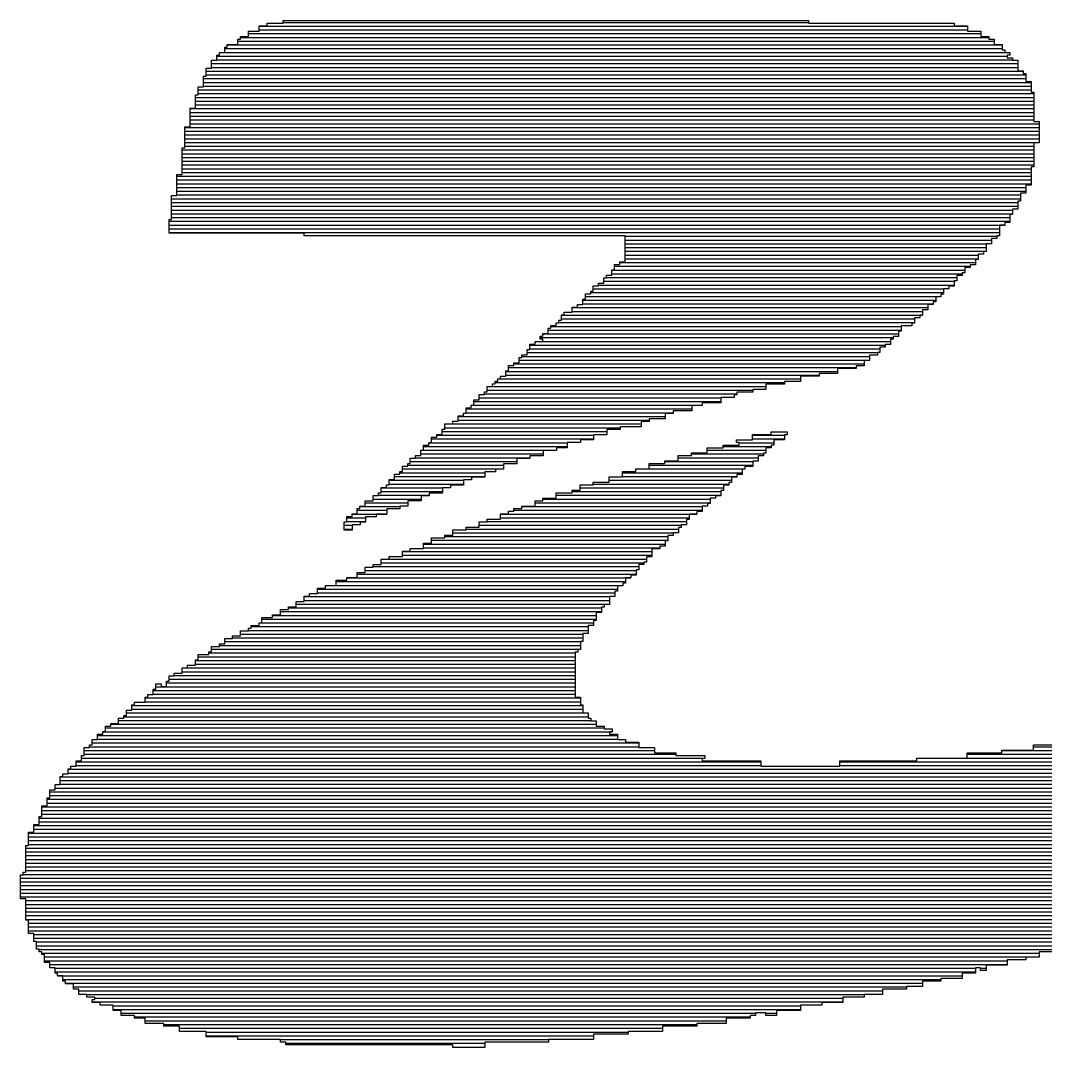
# Model space of a CAD drawing. Extents: x 35 to 236, y 10 to 166.
# Drawn here: x 51.16 to 56.81, y 17.35 to 23.01 of the extents above; entities that cross this region are included whole.
import ezdxf

# ---------------------------------------------------------------- set-up
doc = ezdxf.new("R2010")
doc.units = 0
doc.layers.add('BG_SILKSCREEN_TOP', color=254, linetype='CONTINUOUS')

msp = doc.modelspace()

# ---------------------------------------------------------------- linework, layer by layer
at = {"layer": 'BG_SILKSCREEN_TOP'}
for points in [[(52.5206, 22.9829), (52.5206, 22.9973)], [(52.5206, 22.9973), (52.6085, 22.9973)], [(52.6085, 22.9973), (52.6085, 23.012)], [(52.6085, 23.012), (55.5068, 23.012)], [(52.6085, 23.0021), (55.5068, 23.0021)], [(55.5068, 23.012), (55.5068, 22.9973)], [(55.5068, 22.9973), (56.3114, 22.9973)], [(56.3114, 22.9973), (56.3114, 22.9829)], [(52.4183, 22.9241), (52.4183, 22.9535)], [(52.4183, 22.9535), (52.4768, 22.9535)], [(52.4183, 22.94), (56.4578, 22.94)], [(52.4768, 22.9535), (52.4768, 22.9829)], [(52.4768, 22.9829), (52.5206, 22.9829)], [(52.4768, 22.9814), (56.3846, 22.9814)], [(52.4768, 22.9607), (56.3846, 22.9607)], [(56.3114, 22.9829), (56.3846, 22.9829)], [(56.3846, 22.9829), (56.3846, 22.9535)], [(56.3846, 22.9535), (56.4578, 22.9535)], [(56.4578, 22.9535), (56.4578, 22.9241)], [(52.301, 22.8656), (52.301, 22.8803)], [(52.301, 22.8803), (52.3598, 22.8803)], [(52.3598, 22.8803), (52.3598, 22.9097)], [(52.3598, 22.9097), (52.3742, 22.9097)], [(52.3598, 22.8986), (56.5307, 22.8986)], [(52.3742, 22.9097), (52.3742, 22.9241)], [(52.3742, 22.9241), (52.4183, 22.9241)], [(52.3742, 22.9193), (56.5016, 22.9193)], [(56.4578, 22.9241), (56.5016, 22.9241)], [(56.5016, 22.9241), (56.5016, 22.9097)], [(56.5016, 22.9097), (56.5307, 22.9097)], [(56.5307, 22.9097), (56.5307, 22.8803)], [(56.5307, 22.8803), (56.5748, 22.8803)], [(56.5748, 22.8803), (56.5748, 22.8512)], [(52.2572, 22.8218), (52.2572, 22.8365)], [(52.2572, 22.8365), (52.2866, 22.8365)], [(52.2572, 22.8365), (56.6186, 22.8365)], [(52.2866, 22.8365), (52.2866, 22.8656)], [(52.2866, 22.8656), (52.301, 22.8656)], [(52.2866, 22.8572), (56.5748, 22.8572)], [(52.301, 22.8779), (56.5748, 22.8779)], [(56.5748, 22.8512), (56.5895, 22.8512)], [(56.5895, 22.8512), (56.5895, 22.8365)], [(56.5895, 22.8365), (56.6186, 22.8365)], [(56.6186, 22.8365), (56.6186, 22.8203)], [(52.2134, 22.7486), (52.2134, 22.7927)], [(52.2134, 22.7927), (52.2425, 22.7927)], [(52.2134, 22.7744), (56.6624, 22.7744)], [(52.2425, 22.7927), (52.2425, 22.8218)], [(52.2425, 22.8218), (52.2572, 22.8218)], [(52.2425, 22.8158), (56.6039, 22.8158)], [(52.2425, 22.7951), (56.6333, 22.7951)], [(56.6186, 22.8203), (56.6039, 22.8203)], [(56.6039, 22.8203), (56.6039, 22.8071)], [(56.6039, 22.8071), (56.6333, 22.8071)], [(56.6333, 22.8071), (56.6333, 22.7927)], [(56.6333, 22.7927), (56.6624, 22.7927)], [(56.6624, 22.7927), (56.6624, 22.7339)], [(52.184, 22.7048), (52.184, 22.7486)], [(52.184, 22.7486), (52.2134, 22.7486)], [(52.184, 22.733), (56.6918, 22.733)], [(52.184, 22.7123), (56.7065, 22.7123)], [(52.2134, 22.7537), (56.6624, 22.7537)], [(56.6624, 22.7339), (56.6918, 22.7339)], [(56.6918, 22.7339), (56.6918, 22.7195)], [(56.6918, 22.7195), (56.7065, 22.7195)], [(56.7065, 22.7195), (56.7065, 22.6754)], [(52.1696, 22.6463), (52.1696, 22.7048)], [(52.1696, 22.7048), (52.184, 22.7048)], [(52.1696, 22.6916), (56.7065, 22.6916)], [(52.1696, 22.6709), (56.7356, 22.6709)], [(56.7065, 22.6754), (56.7356, 22.6754)], [(56.7356, 22.6754), (56.7356, 22.6169)], [(52.1255, 22.5293), (52.1255, 22.6025)], [(52.1255, 22.6025), (52.1402, 22.6025)], [(52.1402, 22.6025), (52.1402, 22.6463)], [(52.1402, 22.6463), (52.1696, 22.6463)], [(52.1402, 22.6295), (56.7356, 22.6295)], [(52.1402, 22.6088), (56.7503, 22.6088)], [(52.1696, 22.6502), (56.7356, 22.6502)], [(56.7356, 22.6169), (56.7503, 22.6169)], [(56.7503, 22.6169), (56.7503, 22.4561)], [(52.1255, 22.5881), (56.7503, 22.5881)], [(52.1255, 22.5674), (56.7503, 22.5674)], [(52.1255, 22.5467), (56.7503, 22.5467)], [(52.0964, 22.4267), (52.0964, 22.5293)], [(52.0964, 22.5293), (52.1255, 22.5293)], [(52.0964, 22.526), (56.7503, 22.526)], [(52.0964, 22.5053), (56.7503, 22.5053)], [(52.0964, 22.4846), (56.7503, 22.4846)], [(52.0964, 22.4639), (56.7503, 22.4639)], [(52.0964, 22.4432), (56.7797, 22.4432)], [(56.7503, 22.4561), (56.7797, 22.4561)], [(56.7797, 22.4561), (56.7797, 22.3376)], [(52.067, 22.3097), (52.067, 22.4267)], [(52.067, 22.4267), (52.0964, 22.4267)], [(52.067, 22.4225), (56.7797, 22.4225)], [(52.067, 22.4018), (56.7797, 22.4018)], [(52.067, 22.3811), (56.7797, 22.3811)], [(52.067, 22.3604), (56.7797, 22.3604)], [(52.067, 22.3397), (56.7797, 22.3397)], [(52.067, 22.319), (56.7503, 22.319)], [(56.7797, 22.3376), (56.7503, 22.3376)], [(56.7503, 22.3376), (56.7503, 22.2059)], [(52.0523, 22.1633), (52.0523, 22.3097)], [(52.0523, 22.3097), (52.067, 22.3097)], [(52.0523, 22.2983), (56.7503, 22.2983)], [(52.0523, 22.2776), (56.7503, 22.2776)], [(52.0523, 22.2569), (56.7503, 22.2569)], [(52.0523, 22.2362), (56.7503, 22.2362)], [(52.0523, 22.2155), (56.7503, 22.2155)], [(56.7503, 22.2059), (56.7356, 22.2059)], [(56.7356, 22.2059), (56.7356, 22.1033)], [(52.0232, 22.0463), (52.0232, 22.1633)], [(52.0232, 22.1633), (52.0523, 22.1633)], [(52.0232, 22.1534), (56.7356, 22.1534)], [(52.0523, 22.1948), (56.7356, 22.1948)], [(52.0523, 22.1741), (56.7356, 22.1741)], [(52.0232, 22.1327), (56.7356, 22.1327)], [(52.0232, 22.112), (56.7356, 22.112)], [(52.0232, 22.0913), (56.7065, 22.0913)], [(56.7356, 22.1033), (56.7065, 22.1033)], [(56.7065, 22.1033), (56.7065, 22.0595)], [(51.9938, 21.9146), (51.9938, 22.0463)], [(51.9938, 22.0463), (52.0232, 22.0463)], [(52.0232, 22.0706), (56.7065, 22.0706)], [(52.0232, 22.0499), (56.6771, 22.0499)], [(56.7065, 22.0595), (56.6771, 22.0595)], [(56.6771, 22.0595), (56.6771, 22.0157)], [(51.9938, 22.0292), (56.6771, 22.0292)], [(51.9938, 22.0085), (56.6624, 22.0085)], [(51.9938, 21.9878), (56.6624, 21.9878)], [(56.6771, 22.0157), (56.6624, 22.0157)], [(56.6624, 22.0157), (56.6624, 21.9716)], [(51.9938, 21.9671), (56.6333, 21.9671)], [(51.9938, 21.9464), (56.6333, 21.9464)], [(51.9938, 21.9257), (56.6186, 21.9257)], [(56.6333, 21.9425), (56.6186, 21.9425)], [(56.6186, 21.9425), (56.6186, 21.8987)], [(56.6624, 21.9716), (56.6333, 21.9716)], [(56.6333, 21.9716), (56.6333, 21.9425)], [(51.9794, 21.8402), (51.9794, 21.9146)], [(51.9794, 21.9146), (51.9938, 21.9146)], [(51.9794, 21.905), (56.6186, 21.905)], [(51.9794, 21.8843), (56.5895, 21.8843)], [(51.9794, 21.8636), (56.5601, 21.8636)], [(56.5895, 21.884), (56.5601, 21.884)], [(56.5601, 21.884), (56.5601, 21.8255)], [(56.6186, 21.8987), (56.5895, 21.8987)], [(56.5895, 21.8987), (56.5895, 21.884)], [(51.9794, 21.8429), (56.5601, 21.8429)], [(52.7255, 21.8402), (51.9794, 21.8402)], [(52.7255, 21.8255), (52.7255, 21.8402)], [(54.4958, 21.8255), (52.7255, 21.8255)], [(54.4958, 21.6806), (54.4958, 21.8255)], [(54.4958, 21.8222), (56.5454, 21.8222)], [(56.5454, 21.8108), (56.5163, 21.8108)], [(56.5163, 21.8108), (56.5163, 21.7814)], [(56.5601, 21.8255), (56.5454, 21.8255)], [(56.5454, 21.8255), (56.5454, 21.8108)], [(54.4958, 21.8015), (56.5163, 21.8015)], [(54.4958, 21.7808), (56.4869, 21.7808)], [(54.4958, 21.7601), (56.4869, 21.7601)], [(56.5163, 21.7814), (56.4869, 21.7814)], [(56.4869, 21.7814), (56.4869, 21.7376)], [(54.4958, 21.7394), (56.4869, 21.7394)], [(54.4958, 21.7187), (56.4431, 21.7187)], [(54.4958, 21.698), (56.4431, 21.698)], [(56.4431, 21.6938), (56.4284, 21.6938)], [(56.4284, 21.6938), (56.4284, 21.6644)], [(56.4722, 21.7229), (56.4431, 21.7229)], [(56.4431, 21.7229), (56.4431, 21.6938)], [(56.4869, 21.7376), (56.4722, 21.7376)], [(56.4722, 21.7376), (56.4722, 21.7229)], [(54.4226, 21.6074), (54.4226, 21.6368)], [(54.4226, 21.6368), (54.4373, 21.6368)], [(54.4226, 21.6359), (56.3699, 21.6359)], [(54.4373, 21.6368), (54.4373, 21.6659)], [(54.4373, 21.6659), (54.4664, 21.6659)], [(54.4373, 21.6566), (56.3993, 21.6566)], [(54.4664, 21.6659), (54.4664, 21.6806)], [(54.4664, 21.6806), (54.4958, 21.6806)], [(54.4664, 21.6773), (56.4284, 21.6773)], [(56.3993, 21.65), (56.3699, 21.65)], [(56.3699, 21.65), (56.3699, 21.6209)], [(56.4284, 21.6644), (56.3993, 21.6644)], [(56.3993, 21.6644), (56.3993, 21.65)], [(54.3785, 21.5636), (54.3785, 21.593)], [(54.3785, 21.593), (54.3932, 21.593)], [(54.3932, 21.593), (54.3932, 21.6074)], [(54.3932, 21.6074), (54.4226, 21.6074)], [(54.3932, 21.5945), (56.3261, 21.5945)], [(54.4226, 21.6152), (56.3552, 21.6152)], [(56.3552, 21.6059), (56.3261, 21.6059)], [(56.3261, 21.6059), (56.3261, 21.5768)], [(56.3699, 21.6209), (56.3552, 21.6209)], [(56.3552, 21.6209), (56.3552, 21.6059)], [(54.32, 21.5198), (54.32, 21.5489)], [(54.32, 21.5489), (54.3494, 21.5489)], [(54.32, 21.5324), (56.2529, 21.5324)], [(54.3494, 21.5489), (54.3494, 21.5636)], [(54.3494, 21.5636), (54.3785, 21.5636)], [(54.3494, 21.5531), (56.3114, 21.5531)], [(54.3785, 21.5738), (56.3114, 21.5738)], [(56.282, 21.5327), (56.2529, 21.5327)], [(56.2529, 21.5327), (56.2529, 21.5036)], [(56.3114, 21.5474), (56.282, 21.5474)], [(56.282, 21.5474), (56.282, 21.5327)], [(56.3261, 21.5768), (56.3114, 21.5768)], [(56.3114, 21.5768), (56.3114, 21.5474)], [(54.2615, 21.4466), (54.2615, 21.4757)], [(54.2615, 21.4757), (54.2762, 21.4757)], [(54.2615, 21.4703), (56.2091, 21.4703)], [(54.2762, 21.4757), (54.2762, 21.5051)], [(54.2762, 21.5051), (54.3056, 21.5051)], [(54.2762, 21.491), (56.2382, 21.491)], [(54.3056, 21.5051), (54.3056, 21.5198)], [(54.3056, 21.5198), (54.32, 21.5198)], [(54.3056, 21.5117), (56.2529, 21.5117)], [(56.2382, 21.4889), (56.2091, 21.4889)], [(56.2091, 21.4889), (56.2091, 21.4598)], [(56.2529, 21.5036), (56.2382, 21.5036)], [(56.2382, 21.5036), (56.2382, 21.4889)], [(54.203, 21.4028), (54.203, 21.4319)], [(54.203, 21.4319), (54.2324, 21.4319)], [(54.203, 21.4289), (56.165, 21.4289)], [(54.203, 21.4082), (56.1359, 21.4082)], [(54.2324, 21.4319), (54.2324, 21.4466)], [(54.2324, 21.4466), (54.2615, 21.4466)], [(54.2615, 21.4496), (56.1944, 21.4496)], [(56.165, 21.4157), (56.1359, 21.4157)], [(56.1359, 21.4157), (56.1359, 21.3866)], [(56.1944, 21.4451), (56.165, 21.4451)], [(56.165, 21.4451), (56.165, 21.4157)], [(56.2091, 21.4598), (56.1944, 21.4598)], [(56.1944, 21.4598), (56.1944, 21.4451)], [(54.1298, 21.344), (54.1298, 21.3587)], [(54.1298, 21.3587), (54.1445, 21.3587)], [(54.1445, 21.3587), (54.1445, 21.3881)], [(54.1445, 21.3881), (54.1592, 21.3881)], [(54.1445, 21.3875), (56.1359, 21.3875)], [(54.1445, 21.3668), (56.0918, 21.3668)], [(54.1592, 21.3881), (54.1592, 21.4028)], [(54.1592, 21.4028), (54.203, 21.4028)], [(56.1212, 21.3719), (56.0918, 21.3719)], [(56.0918, 21.3719), (56.0918, 21.3425)], [(56.1359, 21.3866), (56.1212, 21.3866)], [(56.1212, 21.3866), (56.1212, 21.3719)], [(54.0713, 21.2855), (54.0713, 21.3149)], [(54.0713, 21.3149), (54.086, 21.3149)], [(54.0713, 21.3047), (56.0189, 21.3047)], [(54.086, 21.3149), (54.086, 21.3296)], [(54.086, 21.3296), (54.1154, 21.3296)], [(54.086, 21.3254), (56.0189, 21.3254)], [(54.1154, 21.3296), (54.1154, 21.344)], [(54.1154, 21.344), (54.1298, 21.344)], [(54.1298, 21.3461), (56.0918, 21.3461)], [(56.0189, 21.2987), (56.0042, 21.2987)], [(56.0042, 21.2987), (56.0042, 21.2696)], [(56.0774, 21.3281), (56.0189, 21.3281)], [(56.0189, 21.3281), (56.0189, 21.2987)], [(56.0918, 21.3425), (56.0774, 21.3425)], [(56.0774, 21.3425), (56.0774, 21.3281)], [(53.9984, 21.227), (53.9984, 21.2417)], [(53.9984, 21.2417), (54.0422, 21.2417)], [(54.0275, 21.2549), (54.0275, 21.2711)], [(54.0275, 21.2711), (54.0422, 21.2711)], [(54.0275, 21.2633), (55.9748, 21.2633)], [(54.0422, 21.2549), (54.0275, 21.2549)], [(54.0422, 21.2711), (54.0422, 21.2855)], [(54.0422, 21.2855), (54.0713, 21.2855)], [(54.0422, 21.284), (56.0042, 21.284)], [(54.0422, 21.2417), (54.0422, 21.2549)], [(54.0422, 21.2426), (55.9604, 21.2426)], [(55.9748, 21.2549), (55.9604, 21.2549)], [(55.9604, 21.2549), (55.9604, 21.2255)], [(56.0042, 21.2696), (55.9748, 21.2696)], [(55.9748, 21.2696), (55.9748, 21.2549)], [(53.9543, 21.1685), (53.9543, 21.1979)], [(53.9543, 21.1979), (53.969, 21.1979)], [(53.969, 21.1979), (53.969, 21.227)], [(53.969, 21.227), (53.9984, 21.227)], [(53.969, 21.2219), (55.931, 21.2219)], [(53.969, 21.2012), (55.9016, 21.2012)], [(55.9016, 21.1817), (55.8872, 21.1817)], [(55.8872, 21.1817), (55.8872, 21.167)], [(55.931, 21.2108), (55.9016, 21.2108)], [(55.9016, 21.2108), (55.9016, 21.1817)], [(55.9604, 21.2255), (55.931, 21.2255)], [(55.931, 21.2255), (55.931, 21.2108)], [(53.8811, 21.11), (53.8811, 21.1247)], [(53.8811, 21.1247), (53.9105, 21.1247)], [(53.9105, 21.1247), (53.9105, 21.1541)], [(53.9105, 21.1541), (53.9252, 21.1541)], [(53.9105, 21.1391), (55.8431, 21.1391)], [(53.9252, 21.1541), (53.9252, 21.1685)], [(53.9252, 21.1685), (53.9543, 21.1685)], [(53.9252, 21.1598), (55.8431, 21.1598)], [(53.9543, 21.1805), (55.8872, 21.1805)], [(55.8431, 21.1379), (55.814, 21.1379)], [(55.814, 21.1379), (55.814, 21.1085)], [(55.8872, 21.167), (55.8431, 21.167)], [(55.8431, 21.167), (55.8431, 21.1379)], [(53.8373, 21.0515), (53.8373, 21.0809)], [(53.8373, 21.0809), (53.852, 21.0809)], [(53.8373, 21.077), (55.6676, 21.077)], [(53.852, 21.0809), (53.852, 21.11)], [(53.852, 21.11), (53.8811, 21.11)], [(53.852, 21.0977), (55.7702, 21.0977)], [(53.8811, 21.1184), (55.814, 21.1184)], [(55.7702, 21.0938), (55.6676, 21.0938)], [(55.6676, 21.0938), (55.6676, 21.0647)], [(55.814, 21.1085), (55.7702, 21.1085)], [(55.7702, 21.1085), (55.7702, 21.0938)], [(53.7788, 21.0077), (53.7788, 21.0224)], [(53.7788, 21.0224), (53.7935, 21.0224)], [(53.7788, 21.0149), (55.3751, 21.0149)], [(53.7935, 21.0224), (53.7935, 21.0368)], [(53.7935, 21.0368), (53.8082, 21.0368)], [(53.7935, 21.0356), (55.4627, 21.0356)], [(53.8082, 21.0368), (53.8082, 21.0515)], [(53.8082, 21.0515), (53.8373, 21.0515)], [(53.8373, 21.0563), (55.5653, 21.0563)], [(55.4627, 21.0209), (55.3751, 21.0209)], [(55.3751, 21.0209), (55.3751, 21.0062)], [(55.5653, 21.05), (55.4627, 21.05)], [(55.4627, 21.05), (55.4627, 21.0209)], [(55.6676, 21.0647), (55.5653, 21.0647)], [(55.5653, 21.0647), (55.5653, 21.05)], [(53.7203, 20.9492), (53.7203, 20.9639)], [(53.7203, 20.9639), (53.735, 20.9639)], [(53.735, 20.9639), (53.735, 20.993)], [(53.735, 20.993), (53.7641, 20.993)], [(53.735, 20.9735), (55.1996, 20.9735)], [(53.7641, 20.993), (53.7641, 21.0077)], [(53.7641, 21.0077), (53.7788, 21.0077)], [(53.7641, 20.9942), (55.2725, 20.9942)], [(55.1996, 20.9621), (55.1117, 20.9621)], [(55.1117, 20.9621), (55.1117, 20.9477)], [(55.2725, 20.9768), (55.1996, 20.9768)], [(55.1996, 20.9768), (55.1996, 20.9621)], [(55.3751, 21.0062), (55.2725, 21.0062)], [(55.2725, 21.0062), (55.2725, 20.9768)], [(53.6618, 20.9198), (53.6909, 20.9198)], [(53.6618, 20.8907), (53.6618, 20.9198)], [(53.6618, 20.9114), (55.0238, 20.9114)], [(53.6909, 20.9198), (53.6909, 20.9492)], [(53.6909, 20.9492), (53.7203, 20.9492)], [(53.6909, 20.9321), (55.0238, 20.9321)], [(53.7203, 20.9528), (55.1117, 20.9528)], [(55.0238, 20.9036), (54.9215, 20.9036)], [(54.9215, 20.9036), (54.9215, 20.8892)], [(55.097, 20.933), (55.0238, 20.933)], [(55.0238, 20.933), (55.0238, 20.9036)], [(55.1117, 20.9477), (55.097, 20.9477)], [(55.097, 20.9477), (55.097, 20.933)], [(53.6033, 20.8322), (53.6033, 20.8466)], [(53.6033, 20.8466), (53.618, 20.8466)], [(53.618, 20.8466), (53.618, 20.876)], [(53.618, 20.876), (53.6471, 20.876)], [(53.618, 20.87), (54.863, 20.87)], [(53.618, 20.8493), (54.7607, 20.8493)], [(53.6471, 20.876), (53.6471, 20.8907)], [(53.6471, 20.8907), (53.6618, 20.8907)], [(53.6471, 20.8907), (54.9215, 20.8907)], [(54.7607, 20.8451), (54.7166, 20.8451)], [(54.7166, 20.8451), (54.7166, 20.816)], [(54.863, 20.8598), (54.7607, 20.8598)], [(54.7607, 20.8598), (54.7607, 20.8451)], [(54.9215, 20.8892), (54.863, 20.8892)], [(54.863, 20.8892), (54.863, 20.8598)], [(53.5007, 20.759), (53.5007, 20.7881)], [(53.5007, 20.7881), (53.5448, 20.7881)], [(53.5007, 20.7872), (54.5849, 20.7872)], [(53.5448, 20.7881), (53.5448, 20.8028)], [(53.5448, 20.8028), (53.5739, 20.8028)], [(53.5739, 20.8028), (53.5739, 20.8322)], [(53.5739, 20.8322), (53.6033, 20.8322)], [(53.5739, 20.8286), (54.7166, 20.8286)], [(53.5739, 20.8079), (54.629, 20.8079)], [(54.629, 20.8013), (54.5849, 20.8013)], [(54.5849, 20.8013), (54.5849, 20.7719)], [(54.7166, 20.816), (54.629, 20.816)], [(54.629, 20.816), (54.629, 20.8013)], [(53.4569, 20.7149), (53.4569, 20.7296)], [(53.4569, 20.7296), (53.4863, 20.7296)], [(53.4863, 20.7296), (53.4863, 20.759)], [(53.4863, 20.759), (53.5007, 20.759)], [(53.4863, 20.7458), (54.3947, 20.7458)], [(53.5007, 20.7665), (54.4679, 20.7665)], [(54.3947, 20.7281), (54.3215, 20.7281)], [(54.3215, 20.7281), (54.3215, 20.699)], [(54.3947, 20.7575), (54.3947, 20.7281)], [(54.4679, 20.7575), (54.3947, 20.7575)], [(54.5849, 20.7719), (54.4679, 20.7719)], [(54.4679, 20.7719), (54.4679, 20.7575)], [(55.1978, 20.7005), (55.1978, 20.7296)], [(55.1978, 20.7296), (55.3004, 20.7296)], [(55.3004, 20.7296), (55.3004, 20.7443)], [(55.3004, 20.7443), (55.3898, 20.7443)], [(55.3898, 20.7281), (55.3751, 20.7281)], [(55.3751, 20.7281), (55.3751, 20.699)], [(55.3898, 20.7443), (55.3898, 20.7281)], [(53.4131, 20.6711), (53.4131, 20.6858)], [(53.4131, 20.6858), (53.4278, 20.6858)], [(53.4131, 20.6837), (54.1754, 20.6837)], [(53.4278, 20.6858), (53.4278, 20.7149)], [(53.4278, 20.7149), (53.4569, 20.7149)], [(53.4278, 20.7044), (54.3215, 20.7044)], [(53.4569, 20.7251), (54.3215, 20.7251)], [(54.2486, 20.6843), (54.1754, 20.6843)], [(54.1754, 20.6843), (54.1754, 20.6549)], [(54.3215, 20.699), (54.2486, 20.699)], [(54.2486, 20.699), (54.2486, 20.6843)], [(55.1102, 20.6843), (55.1102, 20.7005)], [(55.1102, 20.7005), (55.1978, 20.7005)], [(55.1249, 20.6843), (55.1102, 20.6843)], [(55.1249, 20.6711), (55.1249, 20.6843)], [(55.1249, 20.6837), (55.3166, 20.6837)], [(55.1978, 20.7251), (55.3751, 20.7251)], [(55.1978, 20.7044), (55.3751, 20.7044)], [(55.3751, 20.699), (55.3166, 20.699)], [(55.3166, 20.699), (55.3166, 20.6696)], [(53.369, 20.6126), (53.369, 20.642)], [(53.369, 20.642), (53.3837, 20.642)], [(53.369, 20.6216), (54.0437, 20.6216)], [(53.3837, 20.642), (53.3837, 20.6711)], [(53.3837, 20.6711), (53.4131, 20.6711)], [(53.3837, 20.663), (54.1754, 20.663)], [(53.3837, 20.6423), (54.1169, 20.6423)], [(54.1169, 20.6405), (54.0437, 20.6405)], [(54.0437, 20.6405), (54.0437, 20.6111)], [(54.1754, 20.6549), (54.1169, 20.6549)], [(54.1169, 20.6549), (54.1169, 20.6405)], [(54.8615, 20.6126), (54.8615, 20.6273)], [(54.8615, 20.6273), (54.9491, 20.6273)], [(54.8615, 20.6216), (55.2581, 20.6216)], [(54.9491, 20.6273), (54.9491, 20.6564)], [(54.9491, 20.6564), (55.037, 20.6564)], [(54.9491, 20.6423), (55.2725, 20.6423)], [(55.037, 20.6564), (55.037, 20.6711)], [(55.037, 20.6711), (55.1249, 20.6711)], [(55.037, 20.663), (55.3019, 20.663)], [(55.2725, 20.6258), (55.2581, 20.6258)], [(55.2581, 20.6258), (55.2581, 20.6111)], [(55.3019, 20.6549), (55.2725, 20.6549)], [(55.2725, 20.6549), (55.2725, 20.6258)], [(55.3166, 20.6696), (55.3019, 20.6696)], [(55.3019, 20.6696), (55.3019, 20.6549)], [(53.2961, 20.5541), (53.2961, 20.5688)], [(53.2961, 20.5688), (53.3105, 20.5688)], [(53.2961, 20.5595), (53.8241, 20.5595)], [(53.3105, 20.5688), (53.3105, 20.5979)], [(53.3105, 20.5979), (53.3399, 20.5979)], [(53.3105, 20.5802), (53.8973, 20.5802)], [(53.3399, 20.5979), (53.3399, 20.6126)], [(53.3399, 20.6126), (53.369, 20.6126)], [(53.3399, 20.6009), (53.9705, 20.6009)], [(53.8973, 20.5673), (53.8241, 20.5673)], [(53.8241, 20.5673), (53.8241, 20.5379)], [(53.9705, 20.5964), (53.8973, 20.5964)], [(53.8973, 20.5964), (53.8973, 20.5673)], [(54.0437, 20.6111), (53.9705, 20.6111)], [(53.9705, 20.6111), (53.9705, 20.5964)], [(54.6275, 20.5394), (54.6275, 20.5688)], [(54.6275, 20.5688), (54.7151, 20.5688)], [(54.6275, 20.5595), (55.1996, 20.5595)], [(54.7151, 20.5688), (54.7151, 20.5835)], [(54.7151, 20.5835), (54.7883, 20.5835)], [(54.7151, 20.5802), (55.1996, 20.5802)], [(54.7883, 20.5835), (54.7883, 20.6126)], [(54.7883, 20.6126), (54.8615, 20.6126)], [(54.7883, 20.6009), (55.2287, 20.6009)], [(55.2287, 20.5817), (55.1996, 20.5817)], [(55.1996, 20.5817), (55.1996, 20.5526)], [(55.2581, 20.6111), (55.2287, 20.6111)], [(55.2287, 20.6111), (55.2287, 20.5817)], [(53.2229, 20.4809), (53.2229, 20.5103)], [(53.2229, 20.5103), (53.252, 20.5103)], [(53.252, 20.5103), (53.252, 20.5247)], [(53.252, 20.5247), (53.2667, 20.5247)], [(53.252, 20.5181), (53.7218, 20.5181)], [(53.2667, 20.5247), (53.2667, 20.5541)], [(53.2667, 20.5541), (53.2961, 20.5541)], [(53.2667, 20.5388), (53.8241, 20.5388)], [(53.7803, 20.5232), (53.7218, 20.5232)], [(53.7218, 20.5232), (53.7218, 20.4941)], [(53.8241, 20.5379), (53.7803, 20.5379)], [(53.7803, 20.5379), (53.7803, 20.5232)], [(54.4811, 20.4956), (54.4811, 20.5247)], [(54.4811, 20.5247), (54.5543, 20.5247)], [(54.4811, 20.5181), (55.1411, 20.5181)], [(54.5543, 20.5247), (54.5543, 20.5394)], [(54.5543, 20.5394), (54.6275, 20.5394)], [(54.5543, 20.5388), (55.1555, 20.5388)], [(55.1411, 20.5088), (55.1117, 20.5088)], [(55.1117, 20.5088), (55.1117, 20.4941)], [(55.1555, 20.5379), (55.1411, 20.5379)], [(55.1411, 20.5379), (55.1411, 20.5088)], [(55.1996, 20.5526), (55.1555, 20.5526)], [(55.1555, 20.5526), (55.1555, 20.5379)], [(53.1791, 20.4371), (53.1791, 20.4518)], [(53.1791, 20.4518), (53.1935, 20.4518)], [(53.1935, 20.4518), (53.1935, 20.4809)], [(53.1935, 20.4809), (53.2229, 20.4809)], [(53.1935, 20.4767), (53.6048, 20.4767)], [(53.1935, 20.456), (53.6048, 20.456)], [(53.2229, 20.4974), (53.7218, 20.4974)], [(53.6048, 20.4503), (53.5316, 20.4503)], [(53.5316, 20.4503), (53.5316, 20.4356)], [(53.6486, 20.4794), (53.6048, 20.4794)], [(53.6048, 20.4794), (53.6048, 20.4503)], [(53.7218, 20.4941), (53.6486, 20.4941)], [(53.6486, 20.4941), (53.6486, 20.4794)], [(54.2471, 20.4224), (54.2471, 20.4518)], [(54.2471, 20.4518), (54.32, 20.4518)], [(54.32, 20.4518), (54.32, 20.4662)], [(54.32, 20.4662), (54.4079, 20.4662)], [(54.32, 20.456), (55.0679, 20.456)], [(54.4079, 20.4662), (54.4079, 20.4956)], [(54.4079, 20.4956), (54.4811, 20.4956)], [(54.4079, 20.4767), (55.0823, 20.4767)], [(54.4811, 20.4974), (55.1117, 20.4974)], [(55.0679, 20.4503), (55.0385, 20.4503)], [(55.0385, 20.4503), (55.0385, 20.4209)], [(55.0823, 20.4647), (55.0679, 20.4647)], [(55.0679, 20.4647), (55.0679, 20.4503)], [(55.1117, 20.4941), (55.0823, 20.4941)], [(55.0823, 20.4941), (55.0823, 20.4647)], [(53.1059, 20.3639), (53.1059, 20.3933)], [(53.1059, 20.3933), (53.135, 20.3933)], [(53.135, 20.3933), (53.135, 20.4077)], [(53.135, 20.4077), (53.1497, 20.4077)], [(53.135, 20.3939), (53.4146, 20.3939)], [(53.1497, 20.4077), (53.1497, 20.4371)], [(53.1497, 20.4371), (53.1791, 20.4371)], [(53.1497, 20.4353), (53.4878, 20.4353)], [(53.1497, 20.4146), (53.4878, 20.4146)], [(53.4146, 20.3915), (53.3708, 20.3915)], [(53.3708, 20.3915), (53.3708, 20.3624)], [(53.4878, 20.4062), (53.4146, 20.4062)], [(53.4146, 20.4062), (53.4146, 20.3915)], [(53.5316, 20.4356), (53.4878, 20.4356)], [(53.4878, 20.4356), (53.4878, 20.4062)], [(54.1154, 20.3786), (54.1154, 20.4077)], [(54.1154, 20.4077), (54.203, 20.4077)], [(54.1154, 20.3939), (55.0238, 20.3939)], [(54.203, 20.4077), (54.203, 20.4224)], [(54.203, 20.4224), (54.2471, 20.4224)], [(54.203, 20.4146), (55.0238, 20.4146)], [(54.2471, 20.4353), (55.0385, 20.4353)], [(55.0238, 20.3915), (54.9947, 20.3915)], [(54.9947, 20.3915), (54.9947, 20.3771)], [(55.0385, 20.4209), (55.0238, 20.4209)], [(55.0238, 20.4209), (55.0238, 20.3915)], [(53.0327, 20.3201), (53.0327, 20.3345)], [(53.0327, 20.3345), (53.0618, 20.3345)], [(53.0327, 20.3318), (53.2535, 20.3318)], [(53.0618, 20.3345), (53.0618, 20.3639)], [(53.0618, 20.3639), (53.1059, 20.3639)], [(53.0618, 20.3525), (53.2976, 20.3525)], [(53.1059, 20.3732), (53.3708, 20.3732)], [(53.2976, 20.333), (53.2535, 20.333)], [(53.2535, 20.333), (53.2535, 20.3186)], [(53.3708, 20.3624), (53.2976, 20.3624)], [(53.2976, 20.3624), (53.2976, 20.333)], [(53.9252, 20.3201), (53.9252, 20.3345)], [(53.9252, 20.3345), (53.9984, 20.3345)], [(53.9252, 20.3318), (54.9215, 20.3318)], [(53.9984, 20.3345), (53.9984, 20.3639)], [(53.9984, 20.3639), (54.0422, 20.3639)], [(53.9984, 20.3525), (54.9653, 20.3525)], [(54.0422, 20.3639), (54.0422, 20.3786)], [(54.0422, 20.3786), (54.1154, 20.3786)], [(54.0422, 20.3732), (54.9653, 20.3732)], [(54.9509, 20.333), (54.9215, 20.333)], [(54.9215, 20.333), (54.9215, 20.3039)], [(54.9653, 20.3477), (54.9509, 20.3477)], [(54.9509, 20.3477), (54.9509, 20.333)], [(54.9947, 20.3771), (54.9653, 20.3771)], [(54.9653, 20.3771), (54.9653, 20.3477)], [(52.9595, 20.2469), (52.9595, 20.276)], [(52.9595, 20.276), (52.9889, 20.276)], [(52.9889, 20.276), (52.9889, 20.2907)], [(52.9889, 20.2907), (53.018, 20.2907)], [(52.9889, 20.2904), (53.1806, 20.2904)], [(53.018, 20.2907), (53.018, 20.3201)], [(53.018, 20.3201), (53.0327, 20.3201)], [(53.018, 20.3111), (53.1806, 20.3111)], [(53.1806, 20.2892), (53.1221, 20.2892)], [(53.1221, 20.2892), (53.1221, 20.2745)], [(53.2535, 20.3186), (53.1806, 20.3186)], [(53.1806, 20.3186), (53.1806, 20.2892)], [(53.8082, 20.2616), (53.8082, 20.2907)], [(53.8082, 20.2907), (53.852, 20.2907)], [(53.8082, 20.2904), (54.8921, 20.2904)], [(53.852, 20.2907), (53.852, 20.3054)], [(53.852, 20.3054), (53.8811, 20.3054)], [(53.8811, 20.3054), (53.8811, 20.3201)], [(53.8811, 20.3201), (53.9252, 20.3201)], [(53.8811, 20.3111), (54.9215, 20.3111)], [(54.8921, 20.2892), (54.8483, 20.2892)], [(54.8483, 20.2892), (54.8483, 20.2601)], [(54.9215, 20.3039), (54.8921, 20.3039)], [(54.8921, 20.3039), (54.8921, 20.2892)], [(52.9448, 20.2469), (52.9595, 20.2469)], [(52.9448, 20.2013), (52.9448, 20.2469)], [(52.9448, 20.2283), (52.9904, 20.2283)], [(52.9595, 20.2697), (53.0633, 20.2697)], [(52.9595, 20.249), (53.0633, 20.249)], [(53.0342, 20.2307), (52.9904, 20.2307)], [(52.9904, 20.2307), (52.9904, 20.2013)], [(53.0633, 20.2454), (53.0342, 20.2454)], [(53.0342, 20.2454), (53.0342, 20.2307)], [(53.1221, 20.2745), (53.0633, 20.2745)], [(53.0633, 20.2745), (53.0633, 20.2454)], [(53.6909, 20.2175), (53.6909, 20.2469)], [(53.6909, 20.2469), (53.735, 20.2469)], [(53.6909, 20.2283), (54.8045, 20.2283)], [(53.735, 20.2469), (53.735, 20.2616)], [(53.735, 20.2616), (53.8082, 20.2616)], [(53.735, 20.249), (54.8336, 20.249)], [(53.8082, 20.2697), (54.8483, 20.2697)], [(54.8336, 20.2307), (54.8045, 20.2307)], [(54.8045, 20.2307), (54.8045, 20.216)], [(54.8483, 20.2601), (54.8336, 20.2601)], [(54.8336, 20.2601), (54.8336, 20.2307)], [(52.9448, 20.2076), (52.9904, 20.2076)], [(52.9904, 20.2013), (52.9448, 20.2013)], [(53.5007, 20.159), (53.5007, 20.1737)], [(53.5007, 20.1737), (53.5448, 20.1737)], [(53.5007, 20.1662), (54.7313, 20.1662)], [(53.5448, 20.1737), (53.5448, 20.2031)], [(53.5448, 20.2031), (53.618, 20.2031)], [(53.5448, 20.1869), (54.7607, 20.1869)], [(53.618, 20.2031), (53.618, 20.2175)], [(53.618, 20.2175), (53.6909, 20.2175)], [(53.618, 20.2076), (54.7898, 20.2076)], [(54.7607, 20.1722), (54.7313, 20.1722)], [(54.7313, 20.1722), (54.7313, 20.1428)], [(54.7898, 20.1869), (54.7607, 20.1869)], [(54.7607, 20.1869), (54.7607, 20.1722)], [(54.8045, 20.216), (54.7898, 20.216)], [(54.7898, 20.216), (54.7898, 20.1869)], [(53.3837, 20.1299), (53.4278, 20.1299)], [(53.3837, 20.1005), (53.3837, 20.1299)], [(53.3837, 20.1248), (54.7166, 20.1248)], [(53.4278, 20.1299), (53.4278, 20.159)], [(53.4278, 20.159), (53.5007, 20.159)], [(53.4278, 20.1455), (54.7313, 20.1455)], [(54.7166, 20.1137), (54.6875, 20.1137)], [(54.6875, 20.1137), (54.6875, 20.099)], [(54.7313, 20.1428), (54.7166, 20.1428)], [(54.7166, 20.1428), (54.7166, 20.1137)], [(53.1935, 20.042), (53.1935, 20.0567)], [(53.1935, 20.0567), (53.2667, 20.0567)], [(53.2667, 20.0567), (53.2667, 20.0858)], [(53.2667, 20.0858), (53.3105, 20.0858)], [(53.2667, 20.0834), (54.6434, 20.0834)], [(53.2667, 20.0627), (54.6434, 20.0627)], [(53.3105, 20.0858), (53.3105, 20.1005)], [(53.3105, 20.1005), (53.3837, 20.1005)], [(53.3837, 20.1041), (54.6875, 20.1041)], [(54.6434, 20.0552), (54.6143, 20.0552)], [(54.6143, 20.0552), (54.6143, 20.0258)], [(54.6875, 20.099), (54.6434, 20.099)], [(54.6434, 20.099), (54.6434, 20.0552)], [(53.0618, 19.9688), (53.0618, 19.9982)], [(53.0618, 19.9982), (53.1059, 19.9982)], [(53.1059, 19.9982), (53.1059, 20.0129)], [(53.1059, 20.0129), (53.1497, 20.0129)], [(53.1059, 20.0006), (54.5705, 20.0006)], [(53.1497, 20.0129), (53.1497, 20.042)], [(53.1497, 20.042), (53.1935, 20.042)], [(53.1497, 20.042), (54.6143, 20.042)], [(53.1497, 20.0213), (54.5996, 20.0213)], [(54.5996, 20.0114), (54.5705, 20.0114)], [(54.5705, 20.0114), (54.5705, 19.982)], [(54.6143, 20.0258), (54.5996, 20.0258)], [(54.5996, 20.0258), (54.5996, 20.0114)], [(52.9595, 19.925), (52.9595, 19.9397)], [(52.9595, 19.9397), (53.018, 19.9397)], [(52.9595, 19.9385), (54.5264, 19.9385)], [(53.018, 19.9397), (53.018, 19.9688)], [(53.018, 19.9688), (53.0618, 19.9688)], [(53.018, 19.9592), (54.5558, 19.9592)], [(53.0618, 19.9799), (54.5558, 19.9799)], [(54.5264, 19.9382), (54.4973, 19.9382)], [(54.4973, 19.9382), (54.4973, 19.9088)], [(54.5558, 19.9526), (54.5264, 19.9526)], [(54.5264, 19.9526), (54.5264, 19.9382)], [(54.5705, 19.982), (54.5558, 19.982)], [(54.5558, 19.982), (54.5558, 19.9526)], [(52.7987, 19.8518), (52.7987, 19.8812)], [(52.7987, 19.8812), (52.8425, 19.8812)], [(52.8425, 19.8812), (52.8425, 19.8956)], [(52.8425, 19.8956), (52.901, 19.8956)], [(52.901, 19.8956), (52.901, 19.925)], [(52.901, 19.925), (52.9595, 19.925)], [(52.901, 19.9178), (54.4973, 19.9178)], [(52.901, 19.8971), (54.4826, 19.8971)], [(54.4826, 19.8941), (54.4532, 19.8941)], [(54.4532, 19.8941), (54.4532, 19.865)], [(54.4973, 19.9088), (54.4826, 19.9088)], [(54.4826, 19.9088), (54.4826, 19.8941)], [(52.7255, 19.808), (52.7255, 19.8371)], [(52.7255, 19.8371), (52.7546, 19.8371)], [(52.7255, 19.835), (54.4094, 19.835)], [(52.7546, 19.8371), (52.7546, 19.8518)], [(52.7546, 19.8518), (52.7987, 19.8518)], [(52.7987, 19.8764), (54.4532, 19.8764)], [(52.7987, 19.8557), (54.4388, 19.8557)], [(54.4388, 19.8356), (54.4094, 19.8356)], [(54.4094, 19.8356), (54.4094, 19.7918)], [(54.4532, 19.865), (54.4388, 19.865)], [(54.4388, 19.865), (54.4388, 19.8356)], [(52.6376, 19.7642), (52.6376, 19.7786)], [(52.6376, 19.7786), (52.6814, 19.7786)], [(52.6376, 19.7729), (54.3656, 19.7729)], [(52.6814, 19.7786), (52.6814, 19.808)], [(52.6814, 19.808), (52.7255, 19.808)], [(52.6814, 19.7936), (54.4094, 19.7936)], [(52.7255, 19.8143), (54.4094, 19.8143)], [(54.3803, 19.7771), (54.3656, 19.7771)], [(54.3656, 19.7771), (54.3656, 19.748)], [(54.4094, 19.7918), (54.3803, 19.7918)], [(54.3803, 19.7918), (54.3803, 19.7771)], [(52.4912, 19.691), (52.4912, 19.7201)], [(52.4912, 19.7201), (52.5497, 19.7201)], [(52.4912, 19.7108), (54.3362, 19.7108)], [(52.5497, 19.7201), (52.5497, 19.7348)], [(52.5497, 19.7348), (52.5938, 19.7348)], [(52.5497, 19.7315), (54.3362, 19.7315)], [(52.5938, 19.7348), (52.5938, 19.7642)], [(52.5938, 19.7642), (52.6376, 19.7642)], [(52.5938, 19.7522), (54.3656, 19.7522)], [(54.3656, 19.748), (54.3362, 19.748)], [(54.3362, 19.748), (54.3362, 19.7039)], [(52.4183, 19.6469), (52.4183, 19.6616)], [(52.4183, 19.6616), (52.4327, 19.6616)], [(52.4327, 19.6616), (52.4327, 19.6763)], [(52.4327, 19.6763), (52.4768, 19.6763)], [(52.4327, 19.6694), (54.2924, 19.6694)], [(52.4768, 19.6763), (52.4768, 19.691)], [(52.4768, 19.691), (52.4912, 19.691)], [(52.4768, 19.6901), (54.3215, 19.6901)], [(54.3215, 19.6748), (54.2924, 19.6748)], [(54.2924, 19.6748), (54.2924, 19.631)], [(54.3362, 19.7039), (54.3215, 19.7039)], [(54.3215, 19.7039), (54.3215, 19.6748)], [(52.2866, 19.574), (52.2866, 19.6031)], [(52.2866, 19.6031), (52.3304, 19.6031)], [(52.3304, 19.6031), (52.3304, 19.6178)], [(52.3304, 19.6178), (52.3742, 19.6178)], [(52.3304, 19.6073), (54.263, 19.6073)], [(52.3742, 19.6178), (52.3742, 19.6469)], [(52.3742, 19.6469), (52.4183, 19.6469)], [(52.3742, 19.628), (54.263, 19.628)], [(52.4183, 19.6487), (54.2924, 19.6487)], [(54.2924, 19.631), (54.263, 19.631)], [(54.263, 19.631), (54.263, 19.5869)], [(52.2134, 19.5299), (52.2134, 19.5593)], [(52.2134, 19.5593), (52.2572, 19.5593)], [(52.2134, 19.5452), (54.2486, 19.5452)], [(52.2572, 19.5593), (52.2572, 19.574)], [(52.2572, 19.574), (52.2866, 19.574)], [(52.2572, 19.5659), (54.2486, 19.5659)], [(52.2866, 19.5866), (54.2486, 19.5866)], [(54.2486, 19.5431), (54.2339, 19.5431)], [(54.2339, 19.5431), (54.2339, 19.5284)], [(54.263, 19.5869), (54.2486, 19.5869)], [(54.2486, 19.5869), (54.2486, 19.5431)], [(52.1255, 19.4567), (52.1255, 19.4861)], [(52.1255, 19.4861), (52.1402, 19.4861)], [(52.1255, 19.4831), (54.2192, 19.4831)], [(52.1402, 19.4861), (52.1402, 19.5152)], [(52.1402, 19.5152), (52.1987, 19.5152)], [(52.1402, 19.5038), (54.2192, 19.5038)], [(52.1987, 19.5152), (52.1987, 19.5299)], [(52.1987, 19.5299), (52.2134, 19.5299)], [(52.1987, 19.5245), (54.2192, 19.5245)], [(54.2339, 19.5284), (54.2192, 19.5284)], [(54.2192, 19.5284), (54.2192, 19.2812)], [(52.0523, 19.4129), (52.0523, 19.4423)], [(52.0523, 19.4423), (52.0817, 19.4423)], [(52.0523, 19.4417), (54.2192, 19.4417)], [(52.0817, 19.4423), (52.0817, 19.4567)], [(52.0817, 19.4567), (52.1255, 19.4567)], [(52.1255, 19.4624), (54.2192, 19.4624)], [(51.9647, 19.3397), (51.9647, 19.3691)], [(51.9647, 19.3691), (51.9794, 19.3691)], [(51.9794, 19.3691), (51.9794, 19.3982)], [(51.9794, 19.3982), (52.0085, 19.3982)], [(51.9794, 19.3796), (54.2192, 19.3796)], [(52.0085, 19.3982), (52.0085, 19.4129)], [(52.0085, 19.4129), (52.0523, 19.4129)], [(52.0085, 19.4003), (54.2192, 19.4003)], [(52.0523, 19.421), (54.2192, 19.421)], [(51.8915, 19.2959), (51.8915, 19.3253)], [(51.8915, 19.3253), (51.9062, 19.3253)], [(51.8915, 19.3175), (54.2192, 19.3175)], [(51.9062, 19.3253), (51.9062, 19.3544)], [(51.9062, 19.3544), (51.9368, 19.3544)], [(51.9062, 19.3382), (54.2192, 19.3382)], [(51.9368, 19.3544), (51.9368, 19.3397)], [(51.9368, 19.3397), (51.9647, 19.3397)], [(51.9647, 19.3589), (54.2192, 19.3589)], [(51.8477, 19.2521), (51.8477, 19.2812)], [(51.8477, 19.2812), (51.8621, 19.2812)], [(51.8477, 19.2761), (54.2486, 19.2761)], [(51.8621, 19.2812), (51.8621, 19.2959)], [(51.8621, 19.2959), (51.8915, 19.2959)], [(51.8915, 19.2968), (54.2192, 19.2968)], [(54.2192, 19.2812), (54.2486, 19.2812)], [(54.2486, 19.2812), (54.2486, 19.2374)], [(51.7451, 19.1789), (51.7451, 19.208)], [(51.7451, 19.208), (51.7745, 19.208)], [(51.7745, 19.208), (51.7745, 19.2374)], [(51.7745, 19.2374), (51.7892, 19.2374)], [(51.7745, 19.2347), (54.263, 19.2347)], [(51.7745, 19.214), (54.263, 19.214)], [(51.7892, 19.2374), (51.7892, 19.2521)], [(51.7892, 19.2521), (51.8477, 19.2521)], [(51.8477, 19.2554), (54.2486, 19.2554)], [(54.2486, 19.2374), (54.263, 19.2374)], [(54.263, 19.2374), (54.263, 19.1936)], [(51.7013, 19.1351), (51.7013, 19.1642)], [(51.7013, 19.1642), (51.7304, 19.1642)], [(51.7013, 19.1519), (54.3071, 19.1519)], [(51.7304, 19.1642), (51.7304, 19.1789)], [(51.7304, 19.1789), (51.7451, 19.1789)], [(51.7304, 19.1726), (54.2924, 19.1726)], [(51.7451, 19.1933), (54.2924, 19.1933)], [(54.263, 19.1936), (54.2924, 19.1936)], [(54.2924, 19.1936), (54.2924, 19.1642)], [(54.2924, 19.1642), (54.3071, 19.1642)], [(54.3071, 19.1642), (54.3071, 19.1495)], [(54.3071, 19.1495), (54.3362, 19.1495)], [(54.3362, 19.1495), (54.3362, 19.1204)], [(51.6134, 19.0763), (51.6134, 19.091)], [(51.6134, 19.091), (51.6281, 19.091)], [(51.6134, 19.0898), (54.4241, 19.0898)], [(51.6281, 19.091), (51.6281, 19.1204)], [(51.6281, 19.1204), (51.6575, 19.1204)], [(51.6281, 19.1105), (54.3803, 19.1105)], [(51.6575, 19.1204), (51.6575, 19.1351)], [(51.6575, 19.1351), (51.7013, 19.1351)], [(51.6575, 19.1312), (54.3362, 19.1312)], [(54.3362, 19.1204), (54.3803, 19.1204)], [(54.3803, 19.1204), (54.3803, 19.1057)], [(54.3803, 19.1057), (54.4241, 19.1057)], [(54.4241, 19.0895), (54.4094, 19.0895)], [(54.4094, 19.0895), (54.4094, 19.0763)], [(54.4241, 19.1057), (54.4241, 19.0895)], [(51.5549, 19.0178), (51.5549, 19.0472)], [(51.5549, 19.0472), (51.5843, 19.0472)], [(51.5843, 19.0472), (51.5843, 19.0763)], [(51.5843, 19.0763), (51.6134, 19.0763)], [(51.5843, 19.0691), (54.4532, 19.0691)], [(51.5843, 19.0484), (54.4532, 19.0484)], [(54.4094, 19.0763), (54.4532, 19.0763)], [(54.4532, 19.0763), (54.4532, 19.0472)], [(54.4532, 19.0472), (54.4973, 19.0472)], [(54.4973, 19.0472), (54.4973, 19.0325)], [(54.4973, 19.0325), (54.5705, 19.0325)], [(54.5705, 19.0325), (54.5705, 19.0034)], [(51.5111, 18.9593), (51.5111, 19.0034)], [(51.5111, 19.0034), (51.5402, 19.0034)], [(51.5111, 18.9863), (54.6581, 18.9863)], [(51.5402, 19.0034), (51.5402, 19.0178)], [(51.5402, 19.0178), (51.5549, 19.0178)], [(51.5402, 19.007), (54.5705, 19.007)], [(51.5549, 19.0277), (54.5705, 19.0277)], [(54.5705, 19.0034), (54.6581, 19.0034)], [(54.6581, 19.0034), (54.6581, 18.974)], [(54.6581, 18.974), (54.7751, 18.974)], [(54.7751, 18.974), (54.7751, 18.9593)], [(56.3831, 18.9449), (56.3831, 18.974)], [(56.3831, 18.974), (56.5733, 18.974)], [(56.5733, 18.974), (56.5733, 18.9887)], [(56.5733, 18.9887), (56.7488, 18.9887)], [(56.5733, 18.9863), (59.6909, 18.9863)], [(56.7488, 18.9887), (56.7488, 19.0178)], [(56.7488, 19.0178), (56.9243, 19.0178)], [(56.7488, 19.007), (59.735, 19.007)], [(51.4673, 18.9008), (51.4673, 18.9302)], [(51.4673, 18.9302), (51.4964, 18.9302)], [(51.4673, 18.9242), (55.2434, 18.9242)], [(51.4964, 18.9302), (51.4964, 18.9593)], [(51.4964, 18.9593), (51.5111, 18.9593)], [(51.4964, 18.9449), (54.9362, 18.9449)], [(51.5111, 18.9656), (54.7751, 18.9656)], [(54.7751, 18.9593), (54.9362, 18.9593)], [(54.9362, 18.9431), (54.9215, 18.9431)], [(54.9215, 18.9431), (54.9215, 18.9302)], [(54.9215, 18.9302), (55.2434, 18.9302)], [(54.9362, 18.9593), (54.9362, 18.9431)], [(55.2434, 18.9302), (55.2434, 18.9008)], [(55.6808, 18.9008), (55.6808, 18.9302)], [(55.6808, 18.9302), (56.105, 18.9302)], [(55.6808, 18.9242), (59.5448, 18.9242)], [(56.105, 18.9302), (56.105, 18.9449)], [(56.105, 18.9449), (56.3831, 18.9449)], [(56.105, 18.9449), (59.6471, 18.9449)], [(56.3831, 18.9656), (59.6471, 18.9656)], [(51.4232, 18.857), (51.4232, 18.8861)], [(51.4232, 18.8861), (51.4379, 18.8861)], [(51.4232, 18.8828), (59.4569, 18.8828)], [(51.4232, 18.8621), (59.4569, 18.8621)], [(51.4379, 18.8861), (51.4379, 18.9008)], [(51.4379, 18.9008), (51.4673, 18.9008)], [(51.4673, 18.9035), (55.2434, 18.9035)], [(55.2434, 18.9008), (55.6808, 18.9008)], [(55.6808, 18.9035), (59.5448, 18.9035)], [(51.3794, 18.7985), (51.3794, 18.8423)], [(51.3794, 18.8423), (51.3941, 18.8423)], [(51.3794, 18.8414), (59.4131, 18.8414)], [(51.3794, 18.8207), (59.369, 18.8207)], [(51.3941, 18.8423), (51.3941, 18.857)], [(51.3941, 18.857), (51.4232, 18.857)], [(51.3209, 18.7253), (51.3209, 18.7691)], [(51.3209, 18.7691), (51.3503, 18.7691)], [(51.3209, 18.7586), (59.2229, 18.7586)], [(51.3503, 18.7691), (51.3503, 18.7985)], [(51.3503, 18.7985), (51.3794, 18.7985)], [(51.3503, 18.7793), (59.2667, 18.7793)], [(51.3794, 18.8), (59.3105, 18.8)], [(51.3062, 18.6815), (51.3062, 18.7253)], [(51.3062, 18.7253), (51.3209, 18.7253)], [(51.3062, 18.7172), (59.135, 18.7172)], [(51.3062, 18.6965), (59.135, 18.6965)], [(51.3209, 18.7379), (59.1788, 18.7379)], [(51.2771, 18.623), (51.2771, 18.6815)], [(51.2771, 18.6815), (51.3062, 18.6815)], [(51.2771, 18.6758), (59.0765, 18.6758)], [(51.2771, 18.6551), (59.0327, 18.6551)], [(51.2771, 18.6344), (58.9886, 18.6344)], [(51.233, 18.5351), (51.233, 18.5789)], [(51.233, 18.5789), (51.2624, 18.5789)], [(51.2624, 18.5789), (51.2624, 18.623)], [(51.2624, 18.623), (51.2771, 18.623)], [(51.2624, 18.6137), (58.9448, 18.6137)], [(51.2624, 18.593), (58.8716, 18.593)], [(51.2039, 18.4619), (51.2039, 18.5351)], [(51.2039, 18.5351), (51.233, 18.5351)], [(51.2039, 18.5309), (58.7108, 18.5309)], [(51.233, 18.5723), (58.8278, 18.5723)], [(51.233, 18.5516), (58.7693, 18.5516)], [(51.2039, 18.5102), (58.7108, 18.5102)], [(51.2039, 18.4895), (58.6229, 18.4895)], [(51.2039, 18.4688), (58.6229, 18.4688)], [(51.1892, 18.3158), (51.1892, 18.4619)], [(51.1892, 18.4619), (51.2039, 18.4619)], [(51.1892, 18.4481), (58.5497, 18.4481)], [(51.1892, 18.4274), (58.5059, 18.4274)], [(51.1892, 18.4067), (58.4327, 18.4067)], [(51.1892, 18.386), (58.3889, 18.386)], [(51.1892, 18.3653), (58.3304, 18.3653)], [(51.1601, 18.1679), (51.1601, 18.3011)], [(51.1601, 18.3011), (51.1745, 18.3011)], [(51.1745, 18.3011), (51.1745, 18.3158)], [(51.1745, 18.3158), (51.1892, 18.3158)], [(51.1745, 18.3032), (58.1987, 18.3032)], [(51.1892, 18.3446), (58.2719, 18.3446)], [(51.1892, 18.3239), (58.1987, 18.3239)], [(51.1601, 18.2825), (58.0817, 18.2825)], [(51.1601, 18.2618), (58.0817, 18.2618)], [(51.1601, 18.2411), (57.9353, 18.2411)], [(51.1601, 18.2204), (57.9353, 18.2204)], [(51.1601, 18.1997), (57.8915, 18.1997)], [(51.1601, 18.179), (57.8183, 18.179)], [(51.1892, 18.1679), (51.1601, 18.1679)], [(51.1892, 18.0509), (51.1892, 18.1679)], [(51.1892, 18.1583), (57.7598, 18.1583)], [(51.1892, 18.1376), (57.6866, 18.1376)], [(51.1892, 18.1169), (57.6134, 18.1169)], [(51.1892, 18.0962), (57.6134, 18.0962)], [(51.1892, 18.0755), (57.4673, 18.0755)], [(51.1892, 18.0548), (57.4673, 18.0548)], [(51.2039, 18.0509), (51.1892, 18.0509)], [(51.2039, 17.9777), (51.2039, 18.0509)], [(51.2039, 18.0341), (57.3356, 18.0341)], [(51.2039, 18.0134), (57.3356, 18.0134)], [(51.2039, 17.9927), (57.2624, 17.9927)], [(51.233, 17.9777), (51.2039, 17.9777)], [(51.233, 17.9336), (51.233, 17.9777)], [(51.233, 17.972), (57.1745, 17.972)], [(51.233, 17.9513), (57.116, 17.9513)], [(51.2477, 17.9336), (51.233, 17.9336)], [(51.2477, 17.8898), (51.2477, 17.9336)], [(51.2477, 17.9306), (57.0284, 17.9306)], [(51.2477, 17.9099), (56.9405, 17.9099)], [(51.2624, 17.8898), (51.2477, 17.8898)], [(51.2624, 17.8751), (51.2624, 17.8898)], [(51.2624, 17.8892), (56.8673, 17.8892)], [(51.2771, 17.8751), (51.2624, 17.8751)], [(51.2771, 17.8607), (51.2771, 17.8751)], [(51.2771, 17.8685), (56.7797, 17.8685)], [(51.2915, 17.8607), (51.2771, 17.8607)], [(51.2915, 17.8166), (51.2915, 17.8607)], [(51.2915, 17.8478), (56.7797, 17.8478)], [(56.7797, 17.846), (56.7065, 17.846)], [(56.7065, 17.846), (56.7065, 17.8313)], [(56.8673, 17.8751), (56.7797, 17.8751)], [(56.7797, 17.8751), (56.7797, 17.846)], [(51.2915, 17.8271), (56.6039, 17.8271)], [(51.3209, 17.8166), (51.2915, 17.8166)], [(51.3209, 17.7875), (51.3209, 17.8166)], [(51.3209, 17.8064), (56.6039, 17.8064)], [(51.3503, 17.7875), (51.3209, 17.7875)], [(51.3503, 17.7581), (51.3503, 17.7875)], [(51.3503, 17.7857), (56.4284, 17.7857)], [(56.4563, 17.7875), (56.4284, 17.7875)], [(56.4284, 17.7875), (56.4284, 17.7581)], [(56.4563, 17.7728), (56.4563, 17.7875)], [(56.4563, 17.7857), (56.4869, 17.7857)], [(56.6039, 17.8022), (56.4869, 17.8022)], [(56.4869, 17.8022), (56.4869, 17.7728)], [(56.7065, 17.8313), (56.6039, 17.8313)], [(56.6039, 17.8313), (56.6039, 17.8022)], [(51.3503, 17.765), (56.4284, 17.765)], [(51.3647, 17.7581), (51.3503, 17.7581)], [(51.3647, 17.7434), (51.3647, 17.7581)], [(51.3647, 17.7443), (56.3552, 17.7443)], [(51.3941, 17.7434), (51.3647, 17.7434)], [(51.3941, 17.7143), (51.3941, 17.7434)], [(56.3552, 17.729), (56.2382, 17.729)], [(56.2382, 17.729), (56.2382, 17.7143)], [(56.4284, 17.7581), (56.3552, 17.7581)], [(56.3552, 17.7581), (56.3552, 17.729)], [(56.4869, 17.7728), (56.4563, 17.7728)], [(51.3941, 17.7236), (56.2382, 17.7236)], [(51.4088, 17.7143), (51.3941, 17.7143)], [(51.4088, 17.6996), (51.4088, 17.7143)], [(51.4088, 17.7029), (56.1359, 17.7029)], [(51.4526, 17.6996), (51.4088, 17.6996)], [(51.4526, 17.6705), (51.4526, 17.6996)], [(51.4526, 17.6822), (56.048, 17.6822)], [(51.4817, 17.6705), (51.4526, 17.6705)], [(51.4817, 17.6411), (51.4817, 17.6705)], [(56.048, 17.6705), (55.9163, 17.6705)], [(55.9163, 17.6705), (55.9163, 17.6411)], [(56.1359, 17.6849), (56.048, 17.6849)], [(56.048, 17.6849), (56.048, 17.6705)], [(56.2382, 17.7143), (56.1359, 17.7143)], [(56.1359, 17.7143), (56.1359, 17.6849)], [(51.4817, 17.6615), (55.9163, 17.6615)], [(51.5258, 17.6411), (51.4817, 17.6411)], [(51.5258, 17.6264), (51.5258, 17.6411)], [(51.5258, 17.6408), (55.814, 17.6408)], [(51.5696, 17.6264), (51.5258, 17.6264)], [(51.5549, 17.5973), (51.5549, 17.6135)], [(51.5549, 17.6135), (51.5696, 17.6135)], [(51.5696, 17.6135), (51.5696, 17.6264)], [(51.5696, 17.6201), (55.697, 17.6201)], [(55.814, 17.6264), (55.697, 17.6264)], [(55.697, 17.6264), (55.697, 17.5973)], [(55.9163, 17.6411), (55.814, 17.6411)], [(55.814, 17.6411), (55.814, 17.6264)], [(51.5549, 17.5994), (55.697, 17.5994)], [(51.599, 17.5973), (51.5549, 17.5973)], [(51.599, 17.5826), (51.599, 17.5973)], [(51.6719, 17.5826), (51.599, 17.5826)], [(51.6719, 17.5532), (51.6719, 17.5826)], [(51.6719, 17.5787), (55.4627, 17.5787)], [(51.6719, 17.558), (55.4627, 17.558)], [(55.58, 17.5826), (55.4627, 17.5826)], [(55.4627, 17.5826), (55.4627, 17.5532)], [(55.697, 17.5973), (55.58, 17.5973)], [(55.58, 17.5973), (55.58, 17.5826)], [(51.716, 17.5532), (51.6719, 17.5532)], [(51.716, 17.5241), (51.716, 17.5532)], [(51.716, 17.5373), (55.214, 17.5373)], [(51.7892, 17.5241), (51.716, 17.5241)], [(51.7892, 17.5094), (51.7892, 17.5241)], [(51.7892, 17.5166), (55.1849, 17.5166)], [(51.8477, 17.5094), (51.7892, 17.5094)], [(51.8477, 17.4803), (51.8477, 17.5094)], [(55.1849, 17.5094), (55.0532, 17.5094)], [(55.0532, 17.5094), (55.0532, 17.4803)], [(55.214, 17.5241), (55.1849, 17.5241)], [(55.1849, 17.5241), (55.1849, 17.5094)], [(55.271, 17.5388), (55.214, 17.5388)], [(55.214, 17.5388), (55.214, 17.5241)], [(55.271, 17.5241), (55.271, 17.5388)], [(55.271, 17.5373), (55.331, 17.5373)], [(55.331, 17.5241), (55.271, 17.5241)], [(55.4627, 17.5532), (55.331, 17.5532)], [(55.331, 17.5532), (55.331, 17.5241)], [(51.8477, 17.4959), (55.0532, 17.4959)], [(51.95, 17.4803), (51.8477, 17.4803)], [(51.95, 17.4656), (51.95, 17.4803)], [(51.95, 17.4752), (54.8921, 17.4752)], [(52.0379, 17.4656), (51.95, 17.4656)], [(52.0379, 17.4362), (52.0379, 17.4656)], [(52.0379, 17.4545), (54.7019, 17.4545)], [(54.8921, 17.4656), (54.7019, 17.4656)], [(54.7019, 17.4656), (54.7019, 17.4362)], [(55.0532, 17.4803), (54.8921, 17.4803)], [(54.8921, 17.4803), (54.8921, 17.4656)], [(52.184, 17.4362), (52.0379, 17.4362)], [(52.184, 17.4071), (52.184, 17.4362)], [(52.184, 17.4338), (54.5117, 17.4338)], [(52.184, 17.4131), (54.3215, 17.4131)], [(52.3598, 17.4071), (52.184, 17.4071)], [(52.3598, 17.3924), (52.3598, 17.4071)], [(52.5938, 17.3924), (52.3598, 17.3924)], [(52.5938, 17.3777), (52.5938, 17.3924)], [(52.5938, 17.3924), (54.0728, 17.3924)], [(54.3215, 17.3924), (54.0728, 17.3924)], [(54.0728, 17.3924), (54.0728, 17.3777)], [(54.5117, 17.4218), (54.3215, 17.4218)], [(54.3215, 17.4218), (54.3215, 17.3924)], [(54.7019, 17.4362), (54.5117, 17.4362)], [(54.5117, 17.4362), (54.5117, 17.4218)], [(52.6229, 17.3777), (52.5938, 17.3777)], [(52.6229, 17.3633), (52.6229, 17.3777)], [(52.6229, 17.3717), (53.7218, 17.3717)], [(53.5448, 17.3633), (52.6229, 17.3633)], [(53.5448, 17.3486), (53.5448, 17.3633)], [(53.5448, 17.351), (53.7218, 17.351)], [(53.7218, 17.3486), (53.5448, 17.3486)], [(54.0728, 17.3777), (53.7218, 17.3777)], [(53.7218, 17.3777), (53.7218, 17.3486)]]:
    msp.add_lwpolyline(points, dxfattribs=at)

doc.saveas('drawing.dxf')
